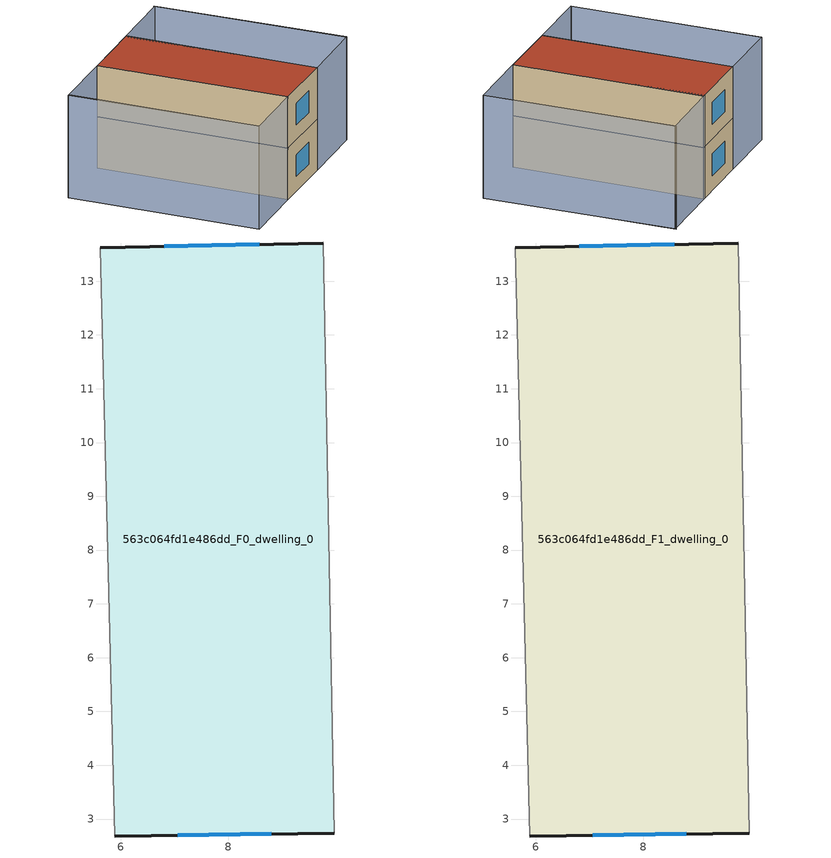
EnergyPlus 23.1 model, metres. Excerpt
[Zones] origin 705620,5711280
563c064fd1e486dd_F0_dwelling_0
 floor ground (EU_floor_Construction): 9.76,13.71 9.97,2.74 5.89,2.68 5.62,13.62 z0
 wall outside (EU_wall_Construction): 9.76,13.71 5.62,13.62 / 5.89,2.68 9.97,2.74 z0:3
 wall adiabatic (EU_wall_Construction): 5.62,13.62 5.89,2.68 / 9.97,2.74 9.76,13.71 z0:3
 window (EU_Window_Construction): 8.57,13.68 6.81,13.65 / 7.06,2.7 8.8,2.72 z0.86:2.14
563c064fd1e486dd_F1_dwelling_0
 floor to 563c064fd1e486dd_F0_dwelling_0 (EU_floor_Construction): 9.76,13.71 9.97,2.74 5.88,2.68 5.62,13.62 z3
 wall outside (EU_wall_Construction): 9.76,13.71 5.62,13.62 / 5.89,2.68 9.97,2.74 z3:6
 wall adiabatic (EU_wall_Construction): 5.62,13.62 5.89,2.68 / 9.97,2.74 9.76,13.71 z3:6
 window (EU_Window_Construction): 8.57,13.68 6.81,13.65 / 7.06,2.7 8.8,2.72 z3.86:5.14
 roof outside (EU_roof_Construction): 9.97,2.74 9.76,13.71 5.62,13.62 5.89,2.68 z6
shading: 1.53,13.48 1.75,2.61 / 14.24,2.85 13.93,13.88 / 5.62,13.62 5.88,2.68 / 5.88,2.68 1.75,2.58 / 1.75,2.58 1.48,13.52 / 1.48,13.52 5.62,13.62 / 13.93,13.85 14.26,2.87 / 14.26,2.87 9.97,2.74 / 9.97,2.74 9.64,13.72 / 9.64,13.72 13.93,13.85 z0:6
[Building]
EU S2 Campaign: North Axis=0; Terrain=City; Solar Distribution=FullExterior
[Site:Location]
London: Latitude=51.5; Longitude=-0.5; Time Zone=0; Elevation=25
[SizingPeriod:WeatherFileDays]
AnnualSizingPeriod: Begin Month=1; Begin Day of Month=1; End Month=12; End Day of Month=31; Day of Week for Start Day=Monday; Use Weather File Daylight Saving Period=No; Use Weather File Rain and Snow Indicators=No
[MATERIAL]
EU_InternalMass_Material: Roughness=MediumRough; Thickness=0.1; Conductivity=1; Density=1800; Specific Heat=900; Thermal Absorptance=0.9; Solar Absorptance=0.7; Visible Absorptance=0.7
[MATERIAL:NOMASS] Roughness=MediumRough; Thermal Absorptance=0.9; Solar Absorptance=0.7; Visible Absorptance=0.7
Name | Thermal Resistance
EU_wall_NoMass | 3.33993
EU_roof_NoMass | 5.24846
EU_floor_NoMass | 4.08214
[WINDOWMATERIAL:SIMPLEGLAZINGSYSTEM]
EU_Window_SimpleGlazing: UFactor=1.72386; Solar Heat Gain Coefficient=0.72; Visible Transmittance=0.72
[CONSTRUCTION]
EU_wall_Construction: EU_wall_NoMass
EU_roof_Construction: EU_roof_NoMass
EU_floor_Construction: EU_floor_NoMass
EU_Window_Construction: EU_Window_SimpleGlazing
EU_InternalMass_Construction: EU_InternalMass_Material
[ZONE] Type=1; Multiplier=1; Ceiling Height=autocalculate; Volume=135.229; Floor Area=autocalculate; Part of Total Floor Area=Yes
563c064fd1e486dd_F0_dwelling_0; 563c064fd1e486dd_F1_dwelling_0
[INTERNALMASS] Construction=EU_InternalMass_Construction; Surface Area=45.0765
Name | Zone or ZoneList
563c064fd1e486dd_F0_dwelling_0_EU_InternalMass | 563c064fd1e486dd_F0_dwelling_0
563c064fd1e486dd_F1_dwelling_0_EU_InternalMass | 563c064fd1e486dd_F1_dwelling_0
[OTHEREQUIPMENT] Fuel Type=Electricity; Design Level Calculation Method=Watts/Area; Power per Zone Floor Area=1; Fraction Latent=0; Fraction Radiant=0; Fraction Lost=0; Carbon Dioxide Generation Rate=0; EndUse Subcategory=EU_Step8_InternalGains
Name | Zone or ZoneList or Space or SpaceList | Schedule
EU_Step8_InternalGain_563c064fd1e486dd_F0_dwelling_0_f000 | 563c064fd1e486dd_F0_dwelling_0 | EU_Step8_GainSchedule_563c064fd1e486dd_F0_dwelling_0_f000
EU_Step8_InternalGain_563c064fd1e486dd_F1_dwelling_0_f000 | 563c064fd1e486dd_F1_dwelling_0 | EU_Step8_GainSchedule_563c064fd1e486dd_F1_dwelling_0_f000
[ZONEVENTILATION:DESIGNFLOWRATE] Schedule=EU_AlwaysOn; Design Flow Rate Calculation Method=AirChanges/Hour; Air Changes per Hour=0.453648; Ventilation Type=Natural; Fan Pressure Rise=0; Fan Total Efficiency=1; Constant Term Coefficient=1; Temperature Term Coefficient=0; Velocity Term Coefficient=0; Velocity Squared Term Coefficient=0; Minimum Indoor Temperature=-100; Maximum Indoor Temperature=100; Delta Temperature=-100; Minimum Outdoor Temperature=-100; Maximum Outdoor Temperature=100; Maximum Wind Speed=40
Name | Zone or ZoneList or Space or SpaceList
EU_ConstantAir_563c064fd1e486dd_F0_dwelling_0 | 563c064fd1e486dd_F0_dwelling_0
EU_ConstantAir_563c064fd1e486dd_F1_dwelling_0 | 563c064fd1e486dd_F1_dwelling_0
[HVACTEMPLATE:THERMOSTAT] Constant Heating Setpoint=20; Constant Cooling Setpoint=50
EU_HeatOnly_563c064fd1e486dd_F0_dwelling_0; EU_HeatOnly_563c064fd1e486dd_F1_dwelling_0
[HVACTEMPLATE:ZONE:IDEALLOADSAIRSYSTEM] System Availability Schedule=EU_AlwaysOn; Maximum Heating Supply Air Temperature=50; Minimum Cooling Supply Air Temperature=13; Maximum Heating Supply Air Humidity Ratio=0.0156; Minimum Cooling Supply Air Humidity Ratio=0.0077; Heating Limit=NoLimit; Cooling Limit=NoLimit; Heating Availability Schedule=EU_AlwaysOn; Cooling Availability Schedule=EU_CoolingOff; Dehumidification Control Type=ConstantSensibleHeatRatio; Cooling Sensible Heat Ratio=0.7; Dehumidification Setpoint=60; Humidification Control Type=None; Humidification Setpoint=30; Outdoor Air Method=None; Outdoor Air Flow Rate per Person=0.00944; Outdoor Air Flow Rate per Zone Floor Area=0; Outdoor Air Flow Rate per Zone=0; Demand Controlled Ventilation Type=None; Outdoor Air Economizer Type=NoEconomizer; Heat Recovery Type=None; Sensible Heat Recovery Effectiveness=0.7; Latent Heat Recovery Effectiveness=0.65
Name | Template Thermostat
563c064fd1e486dd_F0_dwelling_0 | EU_HeatOnly_563c064fd1e486dd_F0_dwelling_0
563c064fd1e486dd_F1_dwelling_0 | EU_HeatOnly_563c064fd1e486dd_F1_dwelling_0
[SIZING:ZONE] Zone Cooling Design Supply Air Temperature Input Method=SupplyAirTemperature; Zone Cooling Design Supply Air Temperature=13; Zone Heating Design Supply Air Temperature Input Method=SupplyAirTemperature; Zone Heating Design Supply Air Temperature=50; Zone Cooling Design Supply Air Humidity Ratio=0.008; Zone Heating Design Supply Air Humidity Ratio=0.008; Cooling Design Air Flow Method=DesignDay; Cooling Design Air Flow Rate=0; Cooling Minimum Air Flow per Zone Floor Area=0.000762; Cooling Minimum Air Flow=0; Cooling Minimum Air Flow Fraction=0.2; Heating Design Air Flow Method=DesignDay; Heating Design Air Flow Rate=0; Heating Maximum Air Flow per Zone Floor Area=0.002032; Heating Maximum Air Flow=0.141576; Heating Maximum Air Flow Fraction=0.3; Account for Dedicated Outdoor Air System=No; Dedicated Outdoor Air System Control Strategy=NeutralSupplyAir; Dedicated Outdoor Air Low Setpoint Temperature for Design=autosize; Dedicated Outdoor Air High Setpoint Temperature for Design=autosize; Zone Load Sizing Method=Sensible Load Only No Latent Load; Zone Latent Cooling Design Supply Air Humidity Ratio Input Method=HumidityRatioDifference; Zone Cooling Design Supply Air Humidity Ratio Difference=0.005; Zone Latent Heating Design Supply Air Humidity Ratio Input Method=HumidityRatioDifference; Zone Humidification Design Supply Air Humidity Ratio Difference=0.005
563c064fd1e486dd_F0_dwelling_0; 563c064fd1e486dd_F1_dwelling_0
[SCHEDULE:CONSTANT]
Name | Hourly Value
EU_AlwaysOn | 1
EU_CoolingOff | 0
[SCHEDULE:FILE] Column Number=1; Rows to Skip at Top=0; Number of Hours of Data=8760; Column Separator=Comma; Interpolate to Timestep=No; Minutes per Item=60; Adjust Schedule for Daylight Savings=Yes
Name | File
EU_Step8_GainSchedule_563c064fd1e486dd_F0_dwelling_0_f000 | ../../schedules/563c064fd1e486dd/563c064fd1e486dd_F0_dwelling_0_f000_gain.csv
EU_Step8_GainSchedule_563c064fd1e486dd_F1_dwelling_0_f000 | ../../schedules/563c064fd1e486dd/563c064fd1e486dd_F1_dwelling_0_f000_gain.csv
